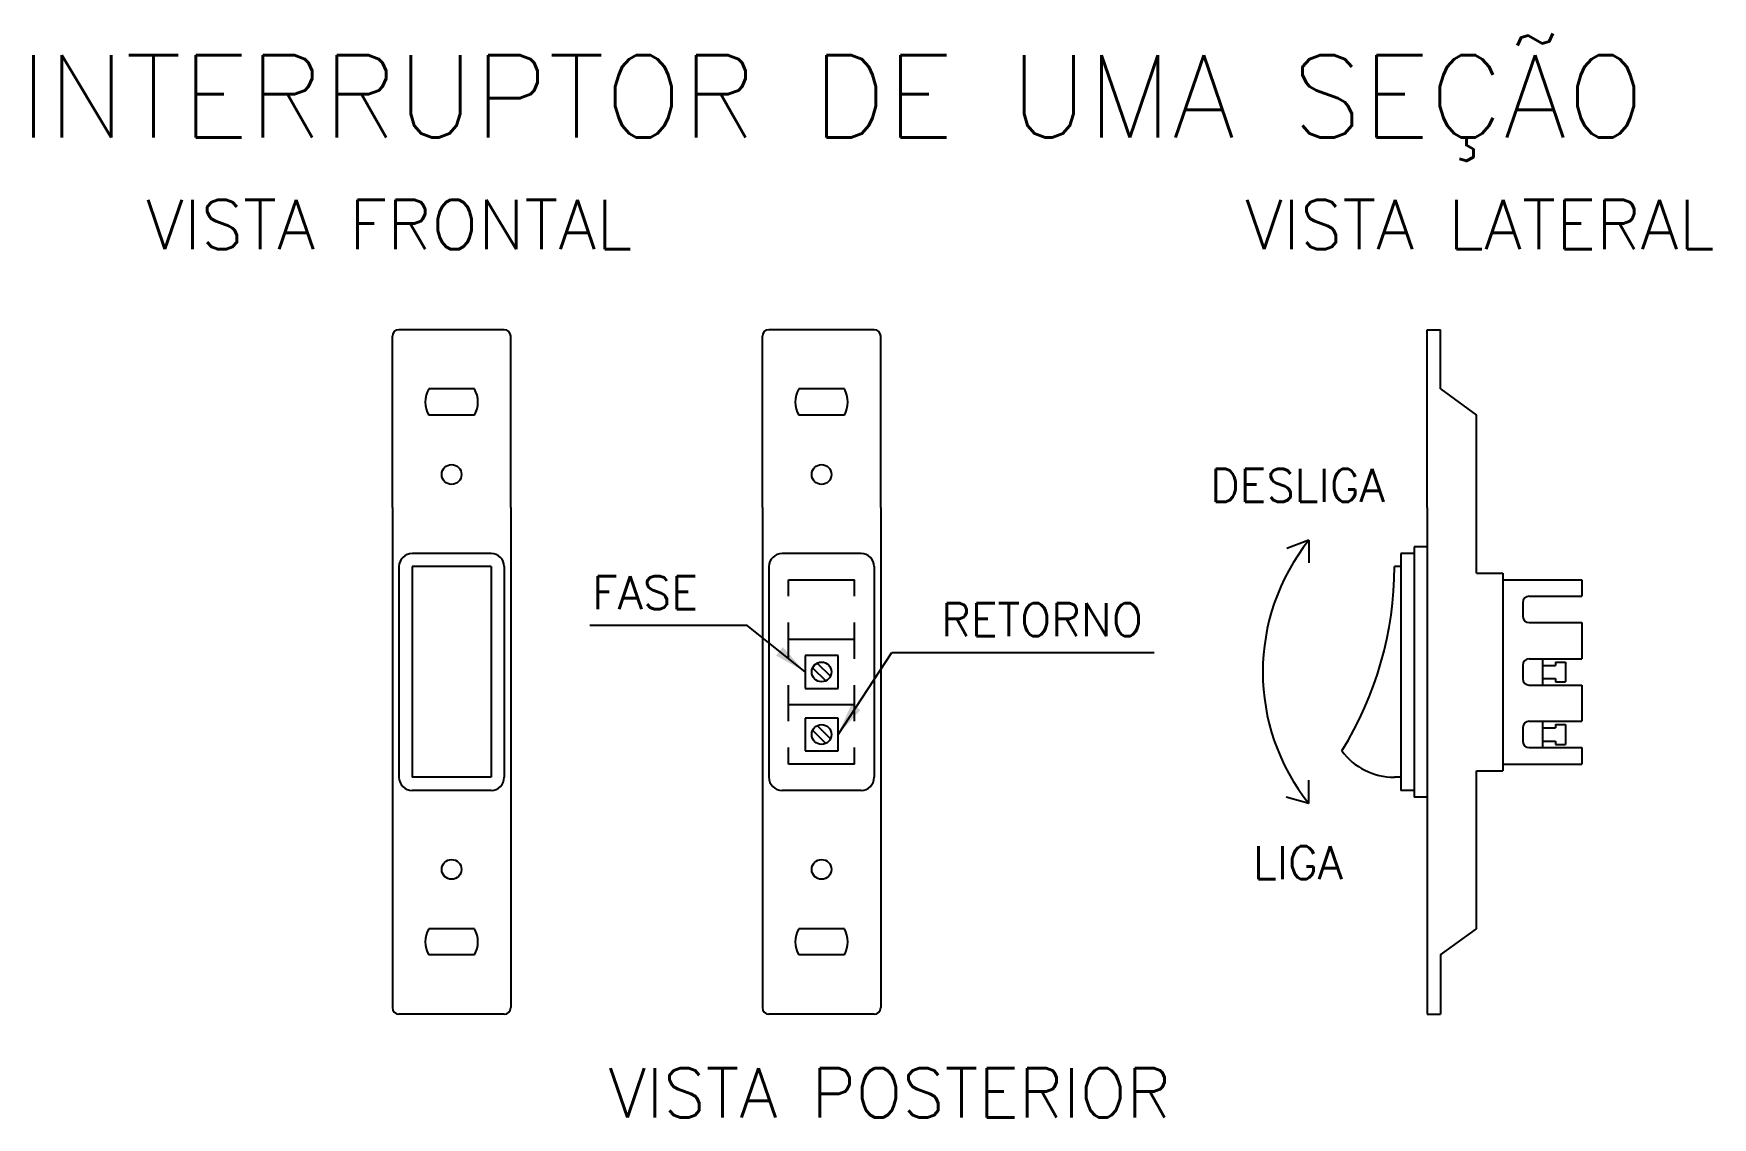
# Model space of a CAD drawing. Extents: x -1.97 to 3.14, y -0.29 to 3.
import ezdxf

# ---------------------------------------------------------------- set-up
doc = ezdxf.new("R2010")
doc.units = 0
doc.header["$MEASUREMENT"] = 0
doc.layers.add('DETALHES', color=4, linetype='CONTINUOUS')
doc.styles.add('ROMANS', font='romans')
doc.dimstyles.new('TEXTO', dxfattribs={"dimtxt": 0.1, "dimasz": 0.1, "dimexe": 0.1, "dimexo": 0.3, "dimgap": 0.05, "dimtad": 1, "dimdec": 4, "dimtxsty": 'ROMANS', "dimcen": 2.5, "dimclrd": 1, "dimclre": 1, "dimclrt": 3, "dimazin": 3, "dimtfac": 1, "dimtdec": 4, "dimtmove": 0, "dimatfit": 3, "dimtolj": 1, "dimtzin": 0})

msp = doc.modelspace()

# ---------------------------------------------------------------- linework, layer by layer
at = {"layer": 'DETALHES', "color": 3}
for p, q in [((-0.5366, 2.1034), (-0.8566, 2.1034)), ((0.5879, 2.1034), (0.2679, 2.1034)), ((2.2692, 1.5634), (2.2692, 2.1034)), ((2.2692, 2.1034), (2.3092, 2.1034)), ((2.3092, 1.9234), (2.3092, 2.1034)), ((-0.8766, 1.5634), (-0.8766, 2.0834)), ((-0.5166, 1.5634), (-0.5166, 2.0834)), ((0.2479, 1.5634), (0.2479, 2.0834)), ((0.6079, 1.5634), (0.6079, 2.0834)), ((2.3092, 1.9234), (2.4192, 1.8434)), ((2.4192, 1.3634), (2.4192, 1.8434)), ((-0.8766, 1.5634), (-0.8766, 0.5634)), ((-0.5166, 1.5634), (-0.5166, 0.5634)), ((0.2479, 1.5634), (0.2479, 0.5634)), ((0.6079, 1.5634), (0.6079, 0.5634)), ((2.2692, 1.5634), (2.2692, 0.5634)), ((2.2292, 1.4434), (2.2292, 0.6834)), ((2.2692, 1.4434), (2.2292, 1.4434)), ((2.1892, 1.3834), (2.1692, 1.3834)), ((2.1892, 1.4234), (2.1892, 0.7034)), ((2.2292, 1.4234), (2.1892, 1.4234)), ((0.3279, 1.3434), (0.5279, 1.3434)), ((0.3279, 1.2934), (0.3279, 1.3434)), ((0.5279, 1.2934), (0.5279, 1.3434)), ((2.4192, 1.3634), (2.4992, 1.3634)), ((2.4992, 1.3634), (2.4992, 0.7634)), ((2.4992, 1.3434), (2.7392, 1.3434)), ((2.7392, 1.3434), (2.7392, 1.2934)), ((2.5792, 1.2934), (2.7392, 1.2934)), ((2.5592, 1.2734), (2.5592, 1.2334)), ((0.3279, 1.1034), (0.3279, 1.2134)), ((0.5279, 1.1034), (0.5279, 1.2134)), ((2.5792, 1.2134), (2.7392, 1.2134)), ((2.7392, 1.2134), (2.7392, 1.1034)), ((0.3279, 1.1634), (0.5279, 1.1634)), ((2.5592, 1.0834), (2.5592, 1.0434)), ((2.5792, 1.1034), (2.7392, 1.1034)), ((0.3279, 0.9134), (0.3279, 1.0234)), ((0.5279, 0.9134), (0.5279, 1.0234)), ((2.5792, 1.0234), (2.7392, 1.0234)), ((2.7392, 1.0234), (2.7392, 0.9134)), ((0.5279, 0.9634), (0.3279, 0.9634)), ((2.5592, 0.8934), (2.5592, 0.8534)), ((2.5792, 0.9134), (2.7392, 0.9134)), ((0.3279, 0.7834), (0.3279, 0.8334)), ((0.5279, 0.7834), (0.5279, 0.8334)), ((2.5792, 0.8334), (2.7392, 0.8334)), ((2.7392, 0.8334), (2.7392, 0.7834)), ((0.5279, 0.7834), (0.3279, 0.7834)), ((2.4992, 0.7834), (2.7392, 0.7834)), ((2.1892, 0.7434), (2.1692, 0.7434)), ((2.4192, 0.2834), (2.4192, 0.7634)), ((2.4192, 0.7634), (2.4992, 0.7634)), ((2.2292, 0.7034), (2.1892, 0.7034)), ((2.2692, 0.6834), (2.2292, 0.6834)), ((-0.8766, 0.5634), (-0.8766, 0.0434)), ((-0.5166, 0.5634), (-0.5166, 0.0434)), ((0.2479, 0.5634), (0.2479, 0.0434)), ((0.6079, 0.5634), (0.6079, 0.0434)), ((2.2692, 0.5634), (2.2692, 0.0234)), ((2.3092, 0.2034), (2.4192, 0.2834)), ((2.3092, 0.2034), (2.3092, 0.0234)), ((-0.5366, 0.0234), (-0.8566, 0.0234)), ((0.5879, 0.0234), (0.2679, 0.0234)), ((2.2692, 0.0234), (2.3092, 0.0234))]:
    msp.add_line(p, q, dxfattribs=at)
at = {"layer": 'DETALHES', "color": 2}
for p, q in [((-0.6273, 1.9234), (-0.7659, 1.9234)), ((0.4972, 1.9234), (0.3586, 1.9234)), ((-0.6273, 1.8434), (-0.7659, 1.8434)), ((0.4972, 1.8434), (0.3586, 1.8434)), ((-0.6273, 0.2834), (-0.7659, 0.2834)), ((0.4972, 0.2834), (0.3586, 0.2834)), ((-0.6273, 0.2034), (-0.7659, 0.2034)), ((0.4972, 0.2034), (0.3586, 0.2034))]:
    msp.add_line(p, q, dxfattribs=at)
at = {"layer": 'DETALHES', "color": 5}
for p, q in [((1.9092, 1.4634), (1.8425, 1.4389)), ((1.9092, 1.4634), (1.9094, 1.3952)), ((1.9092, 0.6634), (1.9094, 0.7344)), ((1.9092, 0.6634), (1.8399, 0.683))]:
    msp.add_line(p, q, dxfattribs=at)
at = {"layer": 'DETALHES', "color": 4}
for p, q in [((-0.8566, 1.3834), (-0.8566, 0.7434)), ((-0.5766, 1.4234), (-0.8166, 1.4234)), ((-0.8166, 1.3834), (-0.8166, 0.7434)), ((-0.5766, 1.3834), (-0.8166, 1.3834)), ((-0.5766, 1.3834), (-0.5766, 0.7434)), ((-0.5366, 1.3834), (-0.5366, 0.7434)), ((0.2679, 1.3834), (0.2679, 0.7434)), ((0.5479, 1.4234), (0.3079, 1.4234)), ((0.5879, 1.3834), (0.5879, 0.7434)), ((0.3779, 1.1134), (0.3779, 1.0134)), ((0.4779, 1.1134), (0.3779, 1.1134)), ((0.4008, 1.0764), (0.4408, 1.0364)), ((0.415, 1.0905), (0.455, 1.0505)), ((0.4779, 1.0134), (0.4779, 1.1134)), ((2.6192, 1.1034), (2.6192, 1.0234)), ((2.6192, 1.0834), (2.6592, 1.0834)), ((2.6592, 1.0934), (2.6592, 1.0834)), ((2.6592, 1.0934), (2.6892, 1.0934)), ((2.6892, 1.0934), (2.6892, 1.0334)), ((2.6192, 1.0434), (2.6592, 1.0434)), ((2.6592, 1.0434), (2.6592, 1.0334)), ((2.6592, 1.0334), (2.6892, 1.0334)), ((0.3779, 1.0134), (0.4779, 1.0134)), ((0.4779, 0.9234), (0.3779, 0.9234)), ((0.3779, 0.9234), (0.3779, 0.8234)), ((0.4779, 0.8234), (0.4779, 0.9234)), ((0.4008, 0.8864), (0.4408, 0.8464)), ((0.415, 0.9005), (0.455, 0.8605)), ((2.6192, 0.9134), (2.6192, 0.8334)), ((2.6192, 0.8934), (2.6592, 0.8934)), ((2.6592, 0.9034), (2.6592, 0.8934)), ((2.6592, 0.9034), (2.6892, 0.9034)), ((2.6892, 0.9034), (2.6892, 0.8434)), ((0.3779, 0.8234), (0.4779, 0.8234)), ((2.6192, 0.8534), (2.6592, 0.8534)), ((2.6592, 0.8534), (2.6592, 0.8434)), ((2.6592, 0.8434), (2.6892, 0.8434)), ((-0.5766, 0.7434), (-0.8166, 0.7434)), ((-0.5766, 0.7034), (-0.8166, 0.7034)), ((0.5479, 0.7034), (0.3079, 0.7034))]:
    msp.add_line(p, q, dxfattribs=at)
for points in [[(2.0092, 0.8234, 0.140055), (2.1692, 1.3834, 2.016824)], [(2.0092, 0.8234, 0.236068), (2.1692, 0.7434, -2.038885)]]:
    msp.add_lwpolyline(points, format="xyb", dxfattribs=at)
at = {"layer": 'DETALHES', "color": 2}
for centre in [(-0.6966, 1.6634), (0.4279, 1.6634), (-0.6966, 0.4634), (0.4279, 0.4634)]:
    msp.add_circle(centre, 0.03, dxfattribs=at)
at = {"layer": 'DETALHES', "color": 4}
for centre in [(0.4279, 1.0634), (0.4279, 0.8734)]:
    msp.add_circle(centre, 0.03, dxfattribs=at)
at = {"layer": 'DETALHES', "color": 3}
for centre, start, end in [((-0.8566, 2.0834), 90, 180), ((-0.5366, 2.0834), 0, 90), ((0.2679, 2.0834), 90, 180), ((0.5879, 2.0834), 0, 90), ((2.5792, 1.2734), 90, 180), ((2.5792, 1.2334), 180, 270), ((2.5792, 1.0834), 90, 180), ((2.5792, 1.0434), 180, 270), ((2.5792, 0.8934), 90, 180), ((2.5792, 0.8534), 180, 270), ((-0.8566, 0.0434), 180, 270), ((-0.5366, 0.0434), 270, 0), ((0.2679, 0.0434), 180, 270), ((0.5879, 0.0434), 270, 0)]:
    msp.add_arc(centre, 0.02, start, end, dxfattribs=at)
at = {"layer": 'DETALHES', "color": 2}
for centre, start, end in [((-0.6966, 1.8834), 150, 210), ((-0.6966, 1.8834), 330, 30), ((0.4279, 1.8834), 150, 210), ((0.4279, 1.8834), 330, 30), ((-0.6966, 0.2434), 150, 210), ((-0.6966, 0.2434), 330, 30), ((0.4279, 0.2434), 150, 210), ((0.4279, 0.2434), 330, 30)]:
    msp.add_arc(centre, 0.08, start, end, dxfattribs=at)
at = {"layer": 'DETALHES', "color": 5}
msp.add_arc((2.4106, 1.0634), 0.6414, 141.4199, 218.5801, dxfattribs=at)
at = {"layer": 'DETALHES', "color": 4}
for centre, start, end in [((-0.8166, 1.3834), 90, 180), ((-0.5766, 1.3834), 0, 90), ((0.3079, 1.3834), 90, 180), ((0.5479, 1.3834), 0, 90), ((-0.8166, 0.7434), 180, 270), ((-0.5766, 0.7434), 270, 0), ((0.3079, 0.7434), 180, 270), ((0.5479, 0.7434), 270, 0)]:
    msp.add_arc(centre, 0.04, start, end, dxfattribs=at)

# ---------------------------------------------------------------- texts
at = {"layer": 'DETALHES', "color": 6, "style": 'ROMANS'}
msp.add_text('INTERRUPTOR DE UMA SEÇÃO', height=0.25, dxfattribs=at).set_placement((-2.0102, 2.6876))
at = {"layer": 'DETALHES', "color": 4, "style": 'ROMANS'}
for s, height, p in [('VISTA FRONTAL', 0.15, (-1.6258, 2.3478)), ('VISTA LATERAL', 0.15, (1.7151, 2.3478)), ('DESLIGA', 0.1, (1.6088, 1.5802)), ('LIGA', 0.1, (1.7387, 0.4342)), ('VISTA POSTERIOR', 0.15, (-0.2203, -0.2901))]:
    msp.add_text(s, height=height, dxfattribs=at).set_placement(p)
at = {"layer": 'DETALHES', "color": 3, "char_height": 0.1, "style": 'ROMANS'}
for s, insert, attachment_point in [('\\A1;FASE', (0.0522, 1.3047), 6), ('\\A1;RETORNO', (0.7915, 1.2226), 4)]:
    msp.add_mtext(s, dxfattribs=dict(at, insert=insert, attachment_point=attachment_point))

# ---------------------------------------------------------------- leaders
at = {"layer": 'DETALHES', "color": 1, "annotation_type": 0, "has_hookline": 1}
for points, hookline_direction, text_width in [([(0.3779, 1.0634), (0.2022, 1.2047), (0.1022, 1.2047)], 1, 0.3286), ([(0.4779, 0.8734), (0.6415, 1.1226), (0.7415, 1.1226)], 0, 0.6476)]:
    msp.add_leader(points, dimstyle='TEXTO', dxfattribs=dict(at, hookline_direction=hookline_direction, text_width=text_width))

doc.saveas('drawing.dxf')
